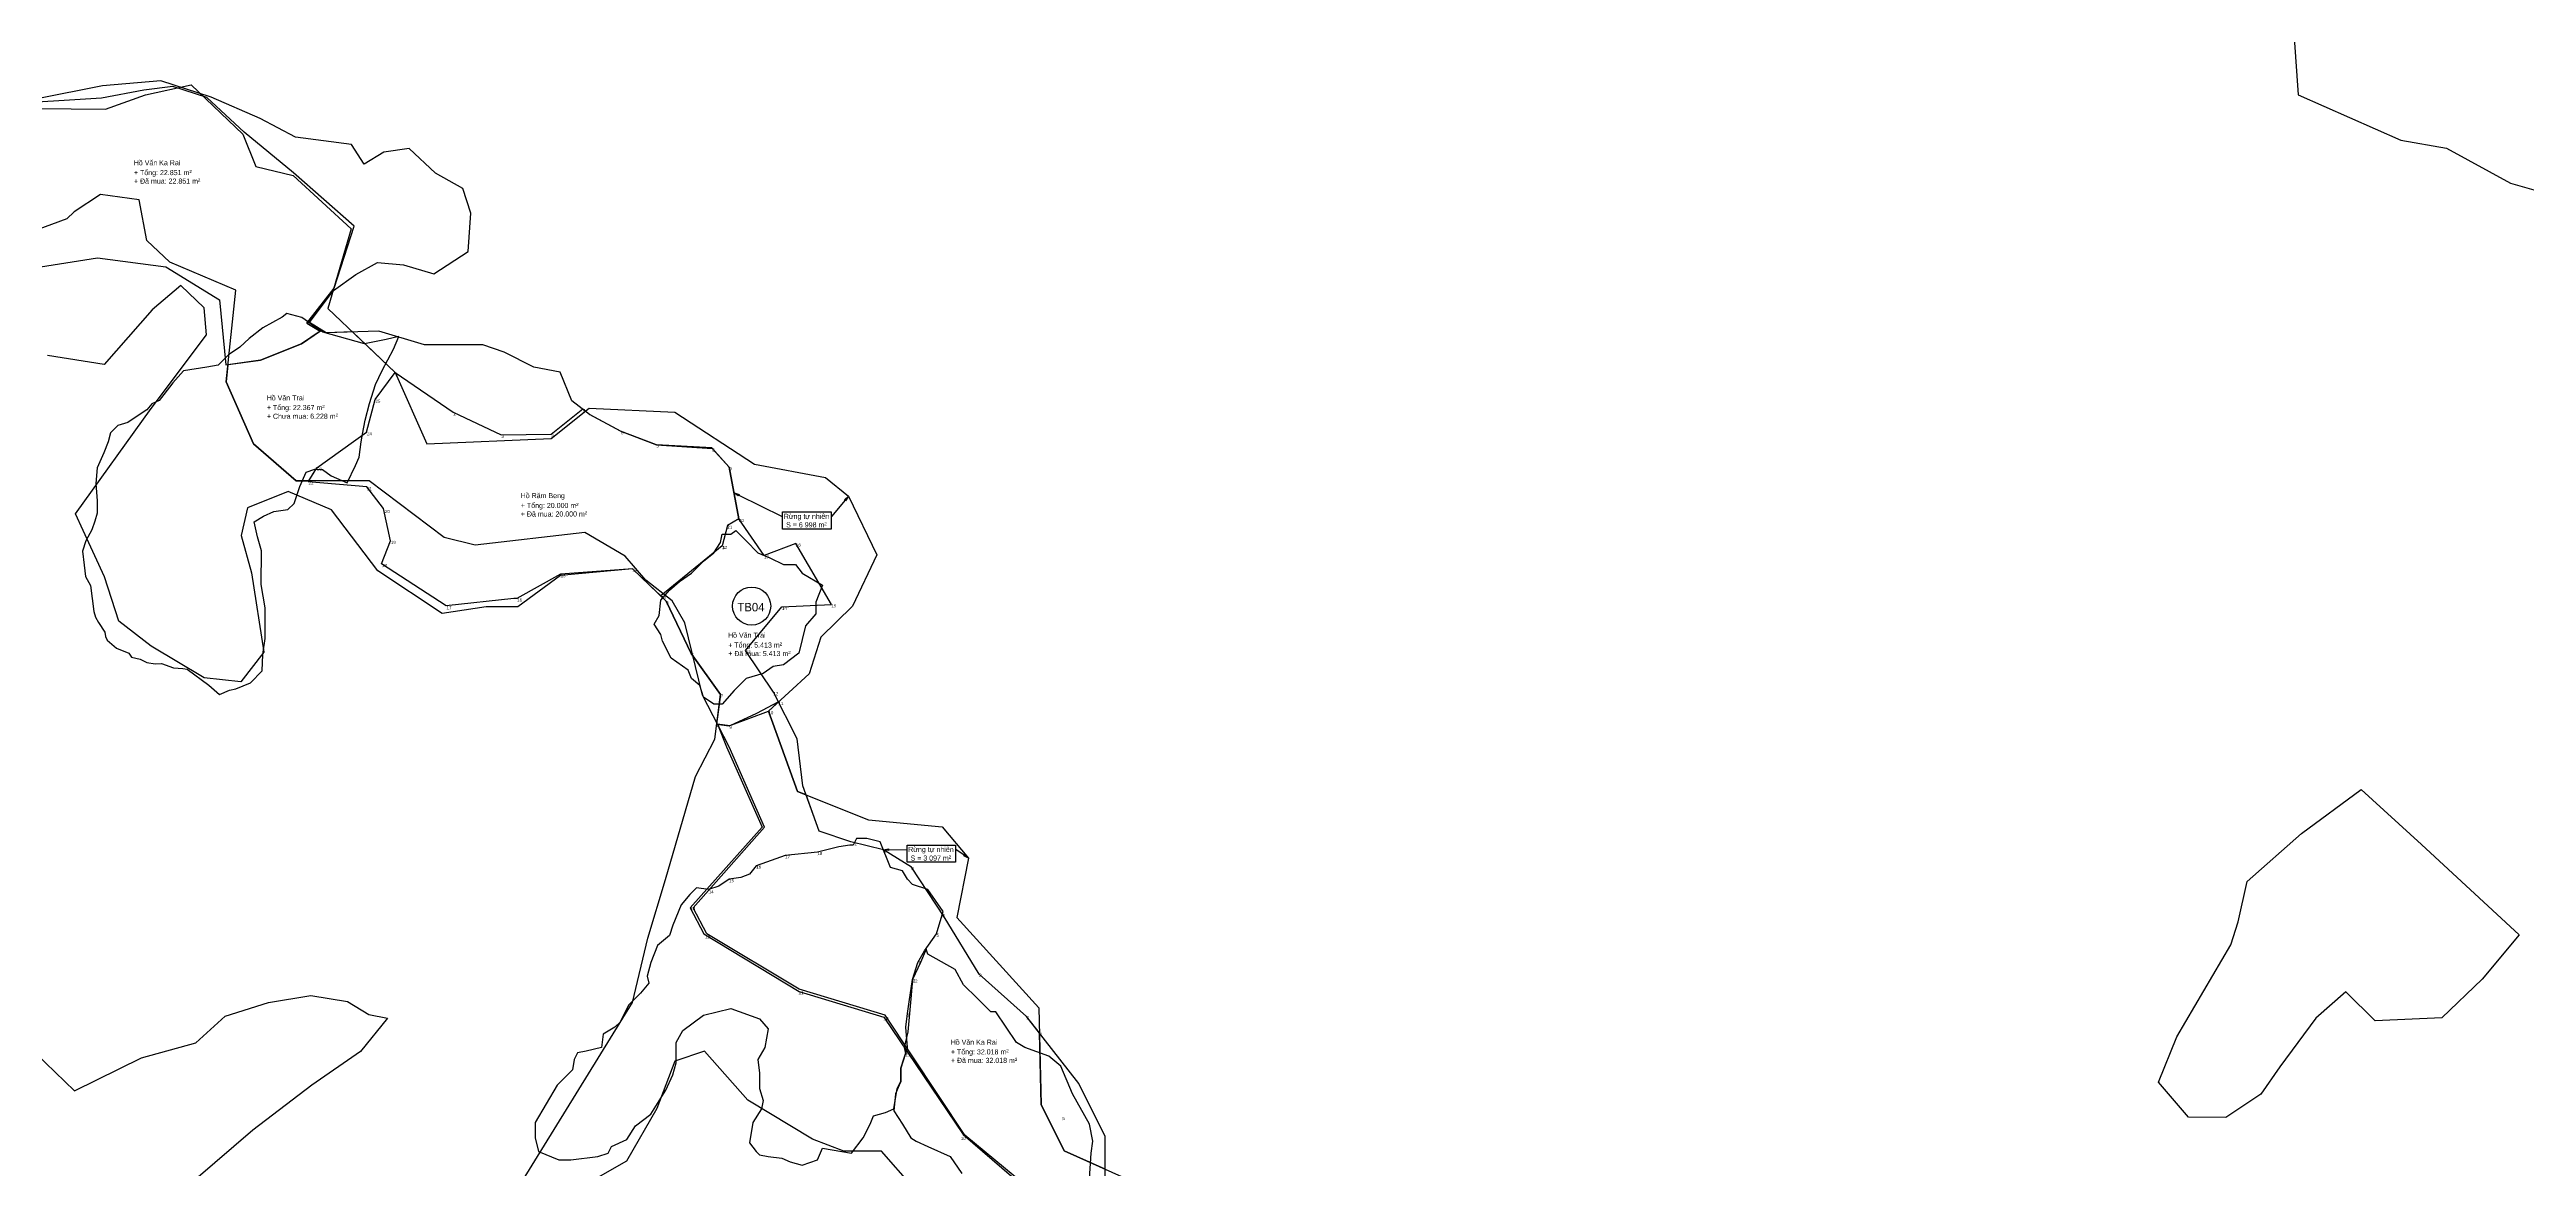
# Model space of a CAD drawing. Extents: x 552101 to 560756, y 1825061 to 1833835.
# Drawn here: x 554006 to 555463, y 1831373 to 1832031 of the extents above; entities that cross this region are included whole.
import ezdxf

# ---------------------------------------------------------------- set-up
doc = ezdxf.new("R2010")
doc.units = 0
for name, color, linetype in [('07', 7, 'Continuous'), ('2', 7, 'Continuous'), ('3', 7, 'Continuous'), ('5', 7, 'Continuous'), ('bien 10.3.24 hc  theo rai thua', 7, 'Continuous'), ('Level 12', 7, 'Continuous'), ('Level 7', 7, 'Continuous')]:
    doc.layers.add(name, color=color, linetype=linetype)

msp = doc.modelspace()

# ---------------------------------------------------------------- linework, layer by layer
at = {"layer": '07'}
for points in [[(554099.8, 1831656.9), (554106.2, 1831651.4), (554112, 1831653.9), (554115.7, 1831654.7), (554124.4, 1831658.3), (554131.3, 1831665.3), (554131.6, 1831674.9), (554132.9, 1831684.4), (554132.9, 1831702.3), (554130.7, 1831716.1), (554130.9, 1831736), (554128.5, 1831744.2), (554126.5, 1831752.9), (554132.1, 1831756.3), (554138, 1831759), (554146.3, 1831760.2), (554150.1, 1831763.7), (554153.3, 1831773.8), (554157.2, 1831782.1), (554162.3, 1831783.9), (554166.7, 1831783.8), (554171.9, 1831780.1), (554181.2, 1831776), (554186.1, 1831786.1), (554188.2, 1831791.1), (554189.4, 1831800.1), (554190.2, 1831804.5), (554191.8, 1831812.7), (554194.4, 1831822.5), (554197.9, 1831833.7), (554201.8, 1831841.9), (554208.5, 1831854.6), (554211.7, 1831862), (554204.2, 1831860.2), (554191.4, 1831857.6), (554166.9, 1831864.5), (554154.6, 1831873.1), (554145.8, 1831875.6), (554143, 1831873.4), (554131.6, 1831867.1), (554123.6, 1831860.9), (554118.1, 1831855.8), (554111.4, 1831851.3), (554105.3, 1831845.2), (554098.6, 1831843.9), (554085, 1831841.7), (554078.6, 1831834.7), (554073.3, 1831827.9), (554070.7, 1831824.3), (554066.3, 1831822.3), (554063.4, 1831818.9), (554058.9, 1831816), (554052.3, 1831811.4), (554046.3, 1831809.7), (554042, 1831805.4), (554040.7, 1831800.1), (554038.1, 1831793.5), (554034.2, 1831784.8), (554033.3, 1831775.6), (554034.1, 1831765.3), (554034.1, 1831758.1), (554032.7, 1831753.4), (554031, 1831748.3), (554027.4, 1831741.8), (554025.5, 1831735.7), (554026.5, 1831727.4), (554027.2, 1831720.8), (554030.2, 1831715.6), (554032.2, 1831700.2), (554033.1, 1831696.8), (554034.9, 1831693.7), (554038.6, 1831688), (554039, 1831685.5), (554040.1, 1831683.4), (554045.5, 1831678.7), (554052.7, 1831675.7), (554054.3, 1831673.4), (554059.4, 1831672.2), (554063.3, 1831670.2), (554068.2, 1831669.4), (554072.1, 1831669.7), (554079, 1831667), (554084.6, 1831666.7), (554087.1, 1831666.3), (554099.8, 1831656.9)], [(554411.6, 1831768.6), (554437.1, 1831756.2)], [(554474.2, 1831765.7), (554466.2, 1831756.2)], [(554437.1, 1831756.2), (554437.4, 1831756.2)], [(554437.4, 1831758.8), (554465.9, 1831758.8), (554465.9, 1831748.6), (554437.4, 1831748.6), (554437.4, 1831758.8)], [(554466.2, 1831756.2), (554465.9, 1831756.2)], [(554506.9, 1831423.7), (554506.9, 1831431.7), (554510.9, 1831443.7), (554509.9, 1831455.7), (554510.9, 1831463.7), (554511.9, 1831470.7), (554513.9, 1831483.7), (554516.9, 1831493.7), (554520.9, 1831500.7), (554527.9, 1831510.7), (554531.9, 1831523.7), (554522.9, 1831536.7), (554513.9, 1831539.7), (554510.9, 1831542.7), (554507.9, 1831547.7), (554500.9, 1831549.7), (554494.9, 1831564.7), (554486.9, 1831566.7), (554480.9, 1831566.7), (554478.9, 1831562.7), (554476.9, 1831562.7), (554476.9, 1831562.7), (554470.5, 1831561.9), (554457.9, 1831558.7), (554457.9, 1831558.7), (554457.9, 1831558.7), (554438.9, 1831556.7), (554427.9, 1831552.7), (554421.9, 1831550.7), (554417.9, 1831545.7), (554412.9, 1831543.7), (554405.9, 1831542.7), (554399.9, 1831538.7), (554393.9, 1831536.7), (554386.8, 1831537.7), (554382.8, 1831533.7), (554377.8, 1831527.7), (554372.8, 1831515.7), (554370.8, 1831509.7), (554363.8, 1831503.7), (554359.8, 1831493.7), (554357.8, 1831485.7), (554358.8, 1831481.7), (554353.8, 1831475.7), (554346.8, 1831468.7), (554341.8, 1831458.7), (554338.8, 1831455.7), (554331.8, 1831451.7), (554330.8, 1831443.7), (554321.8, 1831441.7), (554316.8, 1831440.7), (554314.8, 1831436.7), (554313.8, 1831430.7), (554304.8, 1831421.6), (554291.8, 1831399.6), (554291.8, 1831390.6), (554293.8, 1831382.6), (554305.8, 1831377.6), (554312.8, 1831377.6), (554328.8, 1831379.6), (554334.8, 1831381.6), (554336.8, 1831385.6), (554345.8, 1831389.6), (554350.8, 1831397.6), (554359.8, 1831404.6), (554361.8, 1831407.6), (554368.8, 1831418.6), (554372.8, 1831427.7), (554374.8, 1831434.7), (554374.8, 1831446.7), (554378.8, 1831453.7), (554390.9, 1831462.7), (554406.9, 1831466.7), (554423.9, 1831460.7), (554428.9, 1831454.7), (554426.9, 1831443.7), (554422.9, 1831436.7), (554423.9, 1831428.7), (554423.9, 1831419.6), (554425.9, 1831412.6), (554424.9, 1831407.6), (554419.9, 1831399.6), (554417.9, 1831387.6), (554421.9, 1831382.6), (554423.9, 1831380.6), (554428.9, 1831379.6), (554436.9, 1831378.6), (554441.9, 1831376.6), (554448.9, 1831374.6), (554457.9, 1831377.6), (554460.9, 1831384.6), (554477.9, 1831381.6), (554484.9, 1831390.6), (554488.9, 1831398.6), (554490.9, 1831403.6), (554497.9, 1831405.6), (554502.9, 1831407.6), (554504.9, 1831419.6), (554506.9, 1831423.7)], [(554499.8, 1831560.1), (554510.3, 1831560.3)], [(554510.3, 1831560.3), (554510.6, 1831560.3)], [(554510.6, 1831562.8), (554539.1, 1831562.8), (554539.1, 1831552.7), (554510.6, 1831552.7), (554510.6, 1831562.8)], [(554539.4, 1831560.3), (554539.1, 1831560.3)], [(554544.2, 1831556.9), (554539.4, 1831560.3)], [(554618, 1831366.6), (554619, 1831381.6), (554620, 1831388.6), (554618, 1831398.6), (554608, 1831416.6), (554601, 1831432.7), (554594, 1831438.7), (554580, 1831443.7), (554575, 1831446.7), (554569, 1831455.7), (554562.9, 1831464.7), (554559.9, 1831464.7), (554551.9, 1831472.7), (554543.9, 1831480.7), (554538.9, 1831489.7), (554522.9, 1831498.7), (554521.9, 1831501.7), (554521.9, 1831501.7), (554521.9, 1831501.7), (554518.5, 1831493.8), (554513.9, 1831483.7), (554512.8, 1831472.4), (554512.8, 1831472.4), (554512.8, 1831472.4), (554512.8, 1831472.4), (554511, 1831453), (554511, 1831453), (554511, 1831453), (554511, 1831453), (554508.9, 1831443.7), (554509.8, 1831440.2), (554509.8, 1831440.2), (554509.8, 1831440.2), (554506.9, 1831431.7), (554506.9, 1831423.7), (554505.9, 1831421.6)], [(554505.9, 1831421.6), (554503.9, 1831416.6), (554502.9, 1831406.6), (554507.9, 1831398.6), (554512.9, 1831390.6), (554515.9, 1831388.6), (554522.9, 1831385.6), (554522.9, 1831385.6), (554535.9, 1831379.6), (554542.9, 1831369.6)]]:
    msp.add_lwpolyline(points, dxfattribs=at)
for points in [[(554192.8, 1831773.5), (554158.3, 1831776.6), (554163.4, 1831784.8), (554192.7, 1831805.8), (554197.7, 1831824.9), (554209.4, 1831840.9), (554243.6, 1831817.5), (554243.6, 1831817.5), (554271.9, 1831804.2), (554301.2, 1831804.6), (554319.8, 1831819.4), (554324, 1831816.1), (554342.2, 1831806.4), (554363.3, 1831798.3), (554396, 1831796.2), (554406, 1831785.2), (554411.7, 1831754.7), (554404.9, 1831750.8), (554401.9, 1831738.8), (554401.9, 1831738.8), (554401.9, 1831738.8), (554401.9, 1831738.8), (554401.9, 1831738.8), (554365.7, 1831709.5), (554358.9, 1831716), (554349.1, 1831725.4), (554306.8, 1831722.2), (554281.1, 1831707.9), (554279.2, 1831707.9), (554239.5, 1831703.5), (554201.5, 1831728.2), (554201.5, 1831728.2), (554206.7, 1831741.8), (554206.7, 1831741.8), (554202.7, 1831760.8), (554202.7, 1831760.8)], [(554411.3, 1831768.2), (554408.9, 1831770), (554411.8, 1831769.1)], [(554473.8, 1831766), (554476.1, 1831768), (554474.5, 1831765.4)], [(554406.9, 1831745.8), (554409.9, 1831747.8), (554415.9, 1831741.8), (554422.9, 1831734.8), (554429.9, 1831731.8), (554437.9, 1831727.8), (554444.9, 1831727.8), (554448.9, 1831722.8), (554460.9, 1831715.8), (554456.9, 1831705.8), (554456.9, 1831698.8), (554450.9, 1831691.8), (554446.9, 1831675.8), (554437.9, 1831668.8), (554431.9, 1831667.8), (554425.9, 1831663.8), (554415.9, 1831660.8), (554408.9, 1831653.8), (554401.9, 1831645.8), (554396.9, 1831645.8), (554390.9, 1831649.8), (554388.8, 1831656.8), (554383.8, 1831660.8), (554381.8, 1831665.8), (554371.8, 1831672.8), (554366.8, 1831682.8), (554365.8, 1831686.8), (554361.8, 1831692.8), (554364.8, 1831697.8), (554365.8, 1831706.8), (554370.8, 1831712.8), (554376.8, 1831717.8), (554383.8, 1831722.8), (554390.9, 1831729.8), (554396.9, 1831734.8), (554400.9, 1831740.8), (554401.9, 1831745.8)], [(554499.8, 1831559.6), (554496.8, 1831560), (554499.8, 1831560.6)], [(554544.5, 1831557.3), (554546.7, 1831555.2), (554544, 1831556.5)]]:
    msp.add_lwpolyline(points, close=True, dxfattribs=at)
at = {"layer": '2'}
for points in [[(555325.3, 1832057.2), (555329.1, 1832004.1), (555389.5, 1831977.5), (555416.3, 1831972.7), (555453.9, 1831952.2), (555480, 1831944.8), (555527, 1831960.8), (555546.7, 1831966.7), (555582.1, 1831967.1), (555638.4, 1831912.3), (555641, 1831886.3), (555656.3, 1831876.9), (555711.8, 1831900.8), (555728.2, 1831899.4), (555741.6, 1831888.4), (555744.8, 1831892.3)], [(554627.1, 1831367.9), (554627.1, 1831391.4), (554611.7, 1831422.6), (554580.9, 1831462), (554553, 1831487), (554532.4, 1831520.6), (554513.2, 1831549.9), (554496.8, 1831560), (554477.6, 1831564.8), (554458.9, 1831571.1), (554449.3, 1831597.6), (554445.9, 1831625.4), (554432, 1831652.8), (554415.6, 1831677.3), (554437, 1831703), (554466.1, 1831704.4), (554445.2, 1831740.3), (554426.5, 1831733.2), (554411.7, 1831754.7), (554406, 1831785.2), (554395.7, 1831796.5), (554363.3, 1831798.3), (554342.1, 1831806.4), (554323.8, 1831816.2), (554313.5, 1831824.2), (554306.5, 1831841.1), (554291, 1831843.9), (554273.6, 1831852.8), (554261, 1831857.1), (554226.7, 1831857.1), (554199.9, 1831865.1), (554168.9, 1831864.2), (554159.1, 1831870.3), (554173.1, 1831889), (554186.3, 1831898.4), (554199, 1831905.5), (554214.4, 1831904.1), (554232.3, 1831898.9), (554252.5, 1831912), (554253.9, 1831934.5), (554249.2, 1831949.1), (554233.2, 1831958), (554217.7, 1831972.5), (554202.8, 1831970.4), (554191.2, 1831963.4), (554183.8, 1831975), (554150.8, 1831979.2), (554130, 1831990.3), (554101.2, 1832002.8), (554071.7, 1832012.3), (554037.3, 1832009.4), (553998.8, 1832001.8)], [(554284.3, 1831365.4), (554349.1, 1831470.3), (554358.1, 1831508), (554368.5, 1831542.5), (554386.2, 1831603.1), (554397.5, 1831625.1), (554400.9, 1831651.4), (554383.6, 1831675.6), (554368.9, 1831706.4), (554349.1, 1831725.4), (554306.8, 1831721.5), (554281.7, 1831702.9), (554263.1, 1831702.9), (554237.2, 1831699.1), (554199.2, 1831724.1), (554172, 1831760), (554146.5, 1831770.8), (554122.7, 1831761.3), (554118.8, 1831744.9), (554124.9, 1831722.9), (554132.2, 1831676.3), (554118.6, 1831658.9), (554097.2, 1831661.3), (554066, 1831679.9), (554047, 1831694.5), (554038.5, 1831720.6), (554025.9, 1831747.9), (554021.5, 1831757.7), (554065.9, 1831819.6), (554098.5, 1831862.9), (554097.2, 1831878.9), (554083.3, 1831892), (554066.5, 1831877.6), (554038.2, 1831845.6), (554005, 1831850.9)], [(555459, 1831510.1), (555437.2, 1831483.9), (555413.6, 1831461.3), (555374.3, 1831459.5), (555357.1, 1831476.5), (555339.4, 1831461.1), (555318.3, 1831432.3), (555307, 1831416.4), (555286.4, 1831402.5), (555264.6, 1831402.7), (555246.9, 1831423.3), (555257.7, 1831450), (555289.4, 1831504.2), (555293.8, 1831517.6), (555299, 1831541.4), (555330.9, 1831569.7), (555366, 1831595.6), (555401.5, 1831563.2), (555459, 1831510.1)], [(553963.7, 1831473.2), (554020.8, 1831418.2), (554060.2, 1831437.6), (554092.2, 1831446.5), (554109.5, 1831462.2), (554135, 1831470.3), (554159.8, 1831474.4), (554181.5, 1831470.9), (554194, 1831463.1), (554204.9, 1831461.1), (554189, 1831441.4), (554160.5, 1831421.7), (554125.8, 1831395.2), (554092.3, 1831366.3)], [(554513.9, 1831362.1), (554495.6, 1831382.8), (554473.4, 1831382.8), (554455, 1831389.8), (554416.9, 1831412.7), (554391.5, 1831441.7), (554374, 1831435.8), (554363.4, 1831407.8), (554345.5, 1831377), (554324.5, 1831365)]]:
    msp.add_lwpolyline(points, dxfattribs=at)
at = {"layer": '3'}
msp.add_circle((554419.2, 1831703.4), 11.2, dxfattribs=at)
at = {"layer": '5'}
for points in [[(553989.6, 1831901.2), (554034.4, 1831908.2), (554074.5, 1831902.9), (554074.5, 1831902.9), (554074.5, 1831902.9), (554074.5, 1831902.9), (554106.1, 1831883.5), (554109.8, 1831845.3), (554130.2, 1831848), (554154.3, 1831857.6), (554165.5, 1831865.3), (554165.4, 1831865.2), (554157.5, 1831869.9), (554173.5, 1831890.4), (554185.3, 1831926.8), (554149.7, 1831958.3), (554149.7, 1831958.3), (554120.7, 1831982.2), (554098.7, 1832002.5), (554078.6, 1832009), (554061.7, 1832006.9), (554036.7, 1832002.1), (553976.8, 1831998.4)], [(554411.7, 1831754.7), (554404.9, 1831750.8), (554401.9, 1831738.8), (554401.9, 1831738.8), (554401.9, 1831738.8), (554365.8, 1831709.4), (554365.8, 1831709.4), (554365.8, 1831709.4), (554368.9, 1831706.4), (554383.6, 1831675.6), (554400.9, 1831651.4), (554398.6, 1831634), (554406, 1831633), (554429.1, 1831641.6), (554435, 1831647), (554432, 1831652.8), (554415.6, 1831677.3), (554437, 1831703), (554466.1, 1831704.4), (554466.1, 1831704.4), (554445.2, 1831740.3), (554426.5, 1831733.2), (554411.7, 1831754.7)], [(554627.1, 1831372.2), (554603, 1831383), (554589.6, 1831410.2), (554588.5, 1831452.3), (554580.9, 1831462), (554553, 1831487), (554532.4, 1831520.6), (554513.2, 1831549.9), (554496.8, 1831560), (554477.6, 1831564.8), (554458.9, 1831571.1), (554451.2, 1831592.3), (554446.2, 1831594.3), (554429.1, 1831641.6), (554434.9, 1831647), (554434.9, 1831647), (554422.1, 1831640.2), (554406.3, 1831633), (554399.1, 1831634), (554404.5, 1831620.6), (554425.3, 1831573.3), (554383, 1831525.9), (554391.1, 1831510.7), (554447.2, 1831476.7), (554496.9, 1831461.6), (554543.7, 1831392.5), (554583.4, 1831358.2)]]:
    msp.add_lwpolyline(points, dxfattribs=at)
for points in [[(554209.4, 1831840.9), (554184.4, 1831864.7), (554168.9, 1831864.2), (554159.1, 1831870.3), (554172.7, 1831888.5), (554173.1, 1831889.8), (554157.5, 1831869.9), (554165.4, 1831865.2), (554165.5, 1831865.3), (554165.4, 1831865.2), (554165.4, 1831865.2), (554154.3, 1831857.6), (554130.2, 1831848), (554111.1, 1831845.4), (554110.1, 1831835.3), (554126.2, 1831798.9), (554151.3, 1831777.1), (554158.6, 1831777.1), (554163.4, 1831784.8), (554192.7, 1831805.8), (554197.7, 1831824.9)], [(554192.8, 1831773.5), (554158.3, 1831776.6), (554163.4, 1831784.8), (554192.7, 1831805.8), (554197.7, 1831824.9), (554209.4, 1831840.9), (554243.6, 1831817.5), (554243.6, 1831817.5), (554271.9, 1831804.2), (554301.2, 1831804.6), (554319.8, 1831819.4), (554324, 1831816.1), (554342.2, 1831806.4), (554363.3, 1831798.3), (554396, 1831796.2), (554406, 1831785.2), (554411.7, 1831754.7), (554404.9, 1831750.8), (554401.9, 1831738.8), (554401.9, 1831738.8), (554401.9, 1831738.8), (554401.9, 1831738.8), (554401.9, 1831738.8), (554365.7, 1831709.5), (554358.9, 1831716), (554349.1, 1831725.4), (554306.8, 1831722.2), (554281.1, 1831707.9), (554279.2, 1831707.9), (554239.5, 1831703.5), (554201.5, 1831728.2), (554201.5, 1831728.2), (554206.7, 1831741.8), (554206.7, 1831741.8), (554202.7, 1831760.8), (554202.7, 1831760.8)]]:
    msp.add_lwpolyline(points, close=True, dxfattribs=at)
at = {"layer": 'bien 10.3.24 hc  theo rai thua'}
for points in [[(553978.4, 1831996.3), (554039.1, 1831995.8), (554062.6, 1832004.1), (554089.5, 1832010.1), (554119.9, 1831981.1), (554127.6, 1831962), (554149.4, 1831956.7), (554183.5, 1831925.3), (554169.8, 1831878.5), (554209.4, 1831840.9), (554228.2, 1831798.8), (554301.2, 1831801.9), (554323.7, 1831819.9), (554374.1, 1831817.4), (554420.9, 1831786.9), (554462.6, 1831779.1), (554476.1, 1831768), (554492.9, 1831733.6), (554478.5, 1831703.4), (554459.9, 1831685.2), (554453.1, 1831663.5), (554429.1, 1831641.6), (554446.2, 1831594.3), (554487.9, 1831577.7), (554531.3, 1831573.6), (554546.7, 1831555.2), (554539.9, 1831520.2), (554588.1, 1831467.1), (554589.6, 1831410.2), (554603, 1831383), (554644.3, 1831364.5)], [(554585.7, 1831358.2), (554544.6, 1831392.2), (554497.8, 1831462.8), (554447.2, 1831478.1), (554392.8, 1831510.7), (554384.7, 1831525.9), (554426.8, 1831573.3), (554406, 1831620.6), (554390.3, 1831651.1), (554379.8, 1831693.6), (554372.4, 1831706.6), (554357, 1831718.6), (554344.8, 1831732.8), (554321, 1831746.7), (554256.5, 1831739.2), (554238.4, 1831743.7), (554194.1, 1831777), (554151.3, 1831777.1), (554126.2, 1831798.9), (554110.1, 1831835.3), (554115.8, 1831889.2), (554077, 1831905.8), (554063.4, 1831918.4), (554058.9, 1831942.4), (554036.2, 1831945.5), (554020.7, 1831935.3), (554016.4, 1831931.2), (553965.8, 1831912.6)]]:
    msp.add_lwpolyline(points, dxfattribs=at)
at = {"layer": 'Level 7'}
for p, q in [((554209.6, 1831839.1), (554209.6, 1831839.1)), ((554198, 1831823), (554198, 1831823)), ((554320, 1831817.5), (554320, 1831817.5)), ((554193, 1831803.9), (554193, 1831803.9)), ((554243.8, 1831815.6), (554243.8, 1831815.6)), ((554342.4, 1831804.5), (554342.4, 1831804.5)), ((554272.1, 1831802.4), (554272.1, 1831802.4)), ((554301.4, 1831802.7), (554301.4, 1831802.7)), ((554363.5, 1831796.5), (554363.5, 1831796.5)), ((554396.1, 1831794.3), (554396.1, 1831794.3)), ((554158.6, 1831774.8), (554158.6, 1831774.8)), ((554163.7, 1831783), (554163.7, 1831783)), ((554406.2, 1831783.3), (554406.2, 1831783.3)), ((554193.1, 1831771.6), (554193.1, 1831771.6)), ((554203.6, 1831758.2), (554203.6, 1831758.2)), ((554405, 1831749), (554405, 1831749)), ((554405, 1831749), (554405, 1831749)), ((554411.8, 1831752.9), (554411.8, 1831752.9)), ((554411.8, 1831752.9), (554411.8, 1831752.9)), ((554207, 1831740), (554207, 1831740)), ((554402, 1831737), (554402, 1831737)), ((554402, 1831736.9), (554402, 1831736.9)), ((554426.6, 1831731.3), (554426.6, 1831731.3)), ((554445.3, 1831738.4), (554445.3, 1831738.4)), ((554201.8, 1831726.4), (554201.8, 1831726.4)), ((554306.9, 1831720.4), (554306.9, 1831720.4)), ((554349.3, 1831723.6), (554349.3, 1831723.6)), ((554239.8, 1831701.6), (554239.8, 1831701.6)), ((554281.3, 1831706.1), (554281.3, 1831706.1)), ((554366, 1831707.6), (554366, 1831707.6)), ((554366, 1831707.6), (554366, 1831707.6)), ((554369.1, 1831704.6), (554369.1, 1831704.6)), ((554437.1, 1831701.2), (554437.1, 1831701.2)), ((554466.2, 1831702.6), (554466.2, 1831702.6)), ((554383.8, 1831673.8), (554383.8, 1831673.8)), ((554415.8, 1831675.5), (554415.8, 1831675.5)), ((554401.1, 1831649.7), (554401.1, 1831649.7)), ((554432.1, 1831651), (554432.1, 1831651)), ((554435.1, 1831645.2), (554435.1, 1831645.2)), ((554398.8, 1831632.2), (554398.8, 1831632.2)), ((554406.2, 1831631.2), (554406.2, 1831631.2)), ((554429.2, 1831639.8), (554429.2, 1831639.8)), ((554458, 1831557), (554458, 1831557)), ((554479.8, 1831562.6), (554479.8, 1831562.6)), ((554496.9, 1831558.3), (554496.9, 1831558.3)), ((554406, 1831541), (554406, 1831541)), ((554422, 1831549), (554422, 1831549)), ((554439, 1831555), (554439, 1831555)), ((554513.2, 1831548.2), (554513.2, 1831548.2)), ((554394.1, 1831534.5), (554394.1, 1831534.5)), ((554383.2, 1831524.7), (554383.2, 1831524.7)), ((554531.5, 1831520.4), (554531.5, 1831520.4)), ((554531.5, 1831520.4), (554531.5, 1831520.4)), ((554391.9, 1831508), (554391.9, 1831508)), ((554528, 1831509), (554528, 1831509)), ((554517.5, 1831492.9), (554517.5, 1831492.9)), ((554553.1, 1831485.4), (554553.1, 1831485.4)), ((554446.9, 1831475), (554446.9, 1831475)), ((554514, 1831482), (554514, 1831482)), ((554514, 1831482), (554514, 1831482)), ((554497, 1831459.7), (554497, 1831459.7)), ((554511, 1831462), (554511, 1831462)), ((554581, 1831460.3), (554581, 1831460.3)), ((554509.8, 1831438.5), (554509.8, 1831438.5)), ((554510, 1831439.7), (554510, 1831439.7)), ((554588.5, 1831450.7), (554588.5, 1831450.7)), ((554602, 1831401.1), (554602, 1831401.1)), ((554542.4, 1831389.4), (554542.4, 1831389.4))]:
    msp.add_line(p, q, dxfattribs=at)

# ---------------------------------------------------------------- texts
at = {"layer": '07'}
for s, height, p in [('Hồ Văn Ka Rai', 3.002, (554055.7, 1831962.7)), ('Hồ Văn Ka Rai', 3.002, (554055.7, 1831962.7)), ('+ Tổng: 22.851 m²', 3.002, (554055.8, 1831956.9)), ('+ Tổng: 22.851 m²', 3.002, (554055.8, 1831956.9)), ('+ Đã mua: 22.851 m²', 3.002, (554055.8, 1831951.9)), ('+ Đã mua: 22.851 m²', 3.002, (554055.8, 1831951.9)), ('Hồ Văn Trai', 3.002, (554133.9, 1831824.4)), ('+ Tổng: 22.367 m²', 3.002, (554134, 1831818.7)), ('+ Chưa mua: 6.228 m²', 3.002, (554134, 1831813.6)), ('Hồ Răm Beng', 3.002, (554283.3, 1831766.9)), ('+ Tổng: 20.000 m²', 3.002, (554283.4, 1831761.1)), ('+ Đã mua: 20.000 m²', 3.002, (554283.4, 1831756.1)), ('Rừng tự nhiên', 3.002, (554438.1, 1831754.7)), ('S = 6 998 m²', 3.002, (554439.5, 1831749.7)), ('TB04', 5, (554410.8, 1831700.3)), ('Hồ Văn Trai', 3.002, (554405.3, 1831684.8)), ('+ Tổng: 5.413 m²', 3.002, (554405.4, 1831679)), ('+ Đã mua: 5.413 m²', 3.002, (554405.4, 1831674)), ('Rừng tự nhiên', 3.002, (554511.3, 1831558.8)), ('S = 3 097 m²', 3.002, (554512.7, 1831553.7)), ('Hồ Văn Ka Rai', 3.002, (554536.3, 1831445.4)), ('+ Tổng: 32.018 m²', 3.002, (554536.4, 1831439.7)), ('+ Đã mua: 32.018 m²', 3.002, (554536.4, 1831434.7))]:
    msp.add_text(s, height=height, dxfattribs=at).set_placement(p)
at = {"layer": 'Level 12'}
for s, p in [('1', (554209.6, 1831839.1)), ('25', (554198, 1831823)), ('2', (554243.8, 1831815.6)), ('5', (554320, 1831817.5)), ('24', (554193, 1831803.9)), ('3', (554272.1, 1831802.4)), ('4', (554301.4, 1831802.7)), ('6', (554342.4, 1831804.5)), ('7', (554363.5, 1831796.5)), ('8', (554396.1, 1831794.3)), ('22', (554158.6, 1831774.8)), ('23', (554163.7, 1831783)), ('9', (554406.2, 1831783.3)), ('21', (554193.1, 1831771.6)), ('20', (554203.6, 1831758.2)), ('2', (554405, 1831749)), ('11', (554405, 1831749)), ('1', (554411.8, 1831752.9)), ('10', (554411.8, 1831752.9)), ('19', (554207, 1831740)), ('3', (554402, 1831736.9)), ('12', (554402, 1831737)), ('17', (554426.6, 1831731.3)), ('16', (554445.3, 1831738.4)), ('18', (554201.8, 1831726.4)), ('15', (554306.9, 1831720.4)), ('14', (554349.3, 1831723.6)), ('17', (554239.8, 1831701.6)), ('16', (554281.3, 1831706.1)), ('4', (554366, 1831707.6)), ('13', (554366, 1831707.6)), ('5', (554369.1, 1831704.6)), ('14', (554437.1, 1831701.2)), ('15', (554466.2, 1831702.6)), ('6', (554383.8, 1831673.8)), ('13', (554415.8, 1831675.5)), ('7', (554401.1, 1831649.7)), ('12', (554432.1, 1831651)), ('11', (554435.1, 1831645.2)), ('8', (554398.8, 1831632.2)), ('9', (554406.2, 1831631.2)), ('10', (554429.2, 1831639.8)), ('17', (554439, 1831555)), ('18', (554458, 1831557)), ('1', (554479.8, 1831562.6)), ('2', (554496.9, 1831558.3)), ('15', (554406, 1831541)), ('16', (554422, 1831549)), ('3', (554513.2, 1831548.2)), ('13', (554383.2, 1831524.7)), ('14', (554394.1, 1831534.5)), ('4', (554531.5, 1831520.4)), ('1', (554531.5, 1831520.4)), ('12', (554391.9, 1831508)), ('5', (554528, 1831509)), ('7', (554514, 1831482)), ('12', (554514, 1831482)), ('6', (554517.5, 1831492.9)), ('2', (554553.1, 1831485.4)), ('11', (554446.9, 1831475)), ('10', (554497, 1831459.7)), ('8', (554511, 1831462)), ('3', (554581, 1831460.3)), ('11', (554509.8, 1831438.5)), ('9', (554510, 1831439.7)), ('4', (554588.5, 1831450.7)), ('5', (554602, 1831401.1)), ('10', (554542.4, 1831389.4))]:
    msp.add_text(s, height=1.8, dxfattribs=at).set_placement(p)

doc.saveas('drawing.dxf')
